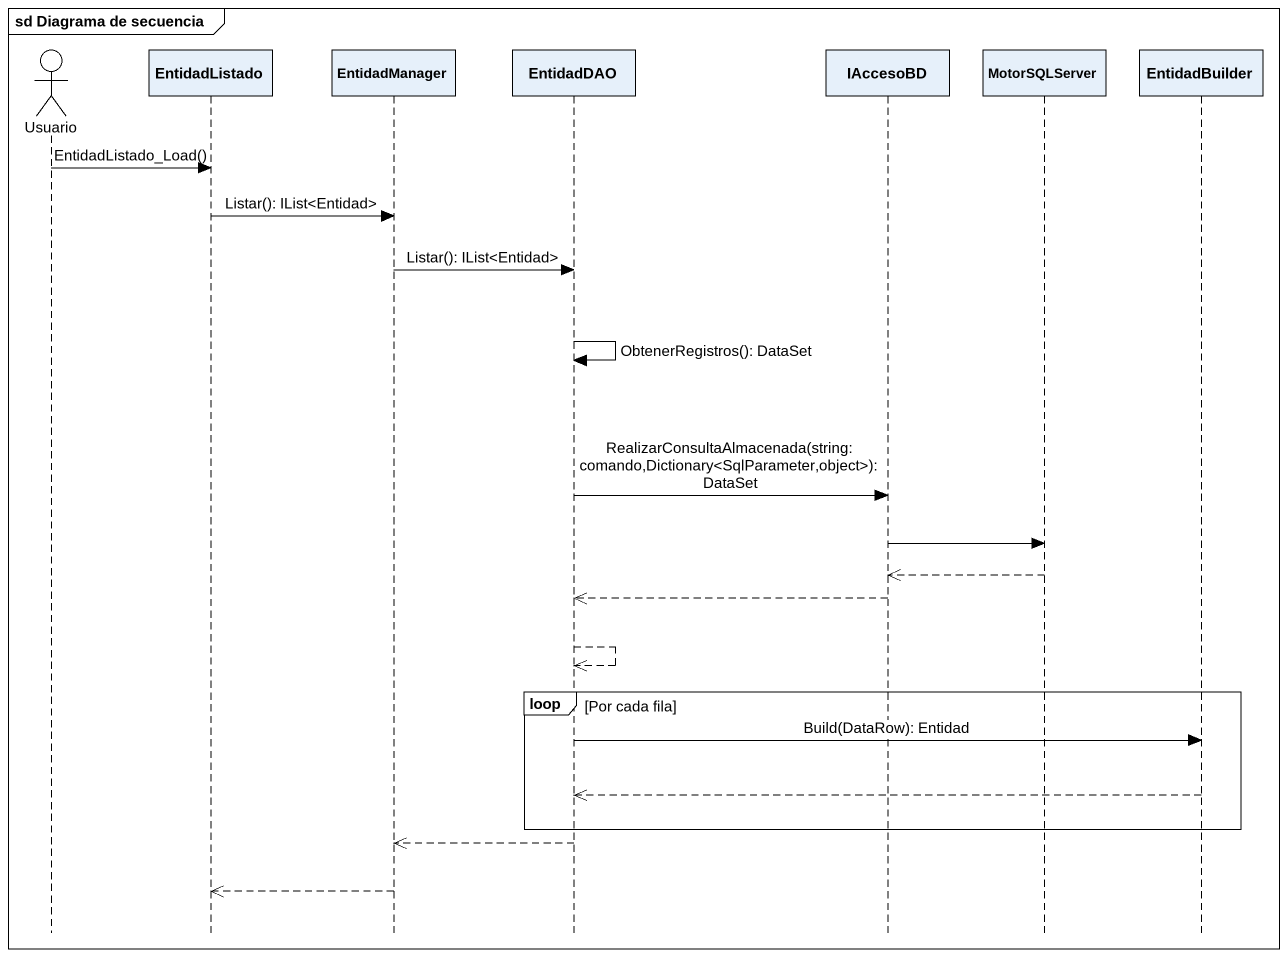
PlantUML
@startuml
mainframe sd Diagrama de secuencia
hide footbox
actor Usuario
participant EntidadListado
participant EntidadManager
participant EntidadDAO
participant IAccesoBD
participant MotorSQLServer
participant EntidadBuilder

Usuario -> EntidadListado : EntidadListado_Load()
EntidadListado -> EntidadManager : Listar(): IList<Entidad>
EntidadManager -> EntidadDAO : Listar(): IList<Entidad>
EntidadDAO -> EntidadDAO : ObtenerRegistros(): DataSet
EntidadDAO -> IAccesoBD : RealizarConsultaAlmacenada(string:comando,Dictionary<SqlParameter,object>): DataSet
IAccesoBD -> MotorSQLServer
MotorSQLServer -->> IAccesoBD
IAccesoBD -->> EntidadDAO
EntidadDAO -->> EntidadDAO
loop Por cada fila
  EntidadDAO -> EntidadBuilder : Build(DataRow): Entidad
  EntidadBuilder -->> EntidadDAO
end
EntidadDAO -->> EntidadManager
EntidadManager -->> EntidadListado
@enduml
